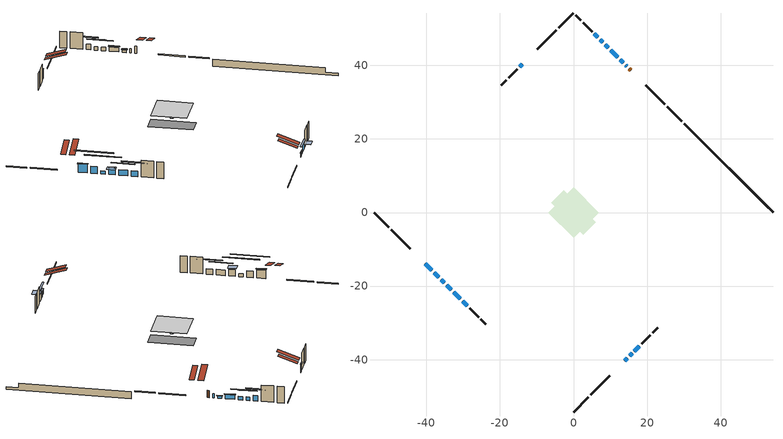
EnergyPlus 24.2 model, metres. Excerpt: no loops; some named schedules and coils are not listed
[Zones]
conditioned space
 floor outside (Floor1 construction): -0.61,0 0,0.61 0.61,0 0,-0.61 z1.19
 floor adiabatic (AdiabaticFloorConstruction): -6.93,0 0,6.93 6.93,0 0,-6.93 z3.63
 floor foundation (Slab1 construction): -6.03,2.69 -2.69,6.03 6.03,-2.69 2.69,-6.03 z-0.88
 wall outside (RimJoist1 construction): 0,-54.24 3.98,-50.26 / -54.24,0 -50.26,-3.98 / 0,54.24 -3.98,50.26 / 29.44,24.8 25.46,28.77 z1.19:1.49
 wall outside (RimJoist2 construction): 4.63,-49.6 9.85,-44.39 / -49.6,-4.63 -44.39,-9.85 / -4.63,49.6 -9.85,44.39 / 24.81,29.43 19.59,34.64 z1.19:1.49
 wall outside (AdiabaticWallConstruction 1): 15.51,38.73 15.1,39.14 z1.19:3.22
 wall outside (AdiabaticWallConstruction): 14.44,39.79 14.14,40.09 z1.19:2.41; 13.49,40.75 12.66,41.58 z1.19:1.88; 12.01,42.23 10.14,44.1 z1.19:2.51; -13.93,40.3 -14.6,39.64 z1.19:3.6; 13.93,-40.3 14.6,-39.64 / 15.25,-38.98 15.92,-38.32 z1.19:2.33; -40.3,-13.93 -38.54,-15.69 z1.19:3.68; -37.89,-16.35 -36.63,-17.61 / 16.57,-37.66 17.83,-36.41 / -34.47,-19.76 -33.21,-21.02 z1.19:3.17; -35.97,-18.26 -35.13,-19.11 z1.19:2.08; 9.48,44.75 8.58,45.65 / 7.93,46.31 7.26,46.97 z1.19:2.23; 6.61,47.63 5.71,48.53 / -32.56,-21.68 -30.8,-23.44 / -30.14,-24.1 -28.88,-25.35 z1.19:2.82
 wall outside (Wall1 construction): 18.49,-35.75 20.91,-33.33 / -28.23,-26.01 -25.81,-28.43 / -15.25,38.98 -17.67,36.57 / 5.05,49.19 2.63,51.6 z1.19:6.07
 wall outside (Wall2 construction): 21.56,-32.67 22.88,-31.36 / -25.15,-29.09 -23.83,-30.4 / -18.33,35.91 -19.64,34.59 / 1.97,52.26 0.66,53.58 z1.19:6.07
 wall foundation (FoundationWall1 construction): 30.1,24.14,-0.88 30.1,24.14,1.19 51.82,2.41,1.19 51.82,2.41,-0.15 54.24,0,-0.15 54.24,0,-0.88
 window (WindowConstruction 13): 14.44,39.79 14.14,40.09 z1.19:2.41
 window (WindowConstruction 8): 13.49,40.75 12.66,41.57 z1.19:1.88
 window (WindowConstruction 9): 12,42.23 10.14,44.1 z1.19:2.51
 window (WindowConstruction 10): -13.93,40.3 -14.6,39.64 z1.19:3.6
 window (WindowConstruction 11): 13.93,-40.3 14.6,-39.64 z1.19:2.33
 window (WindowConstruction 12): -40.3,-13.93 -38.54,-15.69 z1.19:3.68
 window (WindowConstruction 14): -37.89,-16.35 -36.63,-17.61 z1.19:3.17
 window (WindowConstruction 15): -35.97,-18.26 -35.13,-19.11 z1.19:2.08
 window (WindowConstruction): 9.48,44.75 8.58,45.65 z1.19:2.23
 window (WindowConstruction 1): 7.93,46.31 7.26,46.97 z1.19:2.23
 window (WindowConstruction 2): 6.61,47.63 5.71,48.53 z1.19:2.81
 window (WindowConstruction 3): 15.25,-38.98 15.92,-38.32 z1.19:2.33
 window (WindowConstruction 4): 16.57,-37.66 17.83,-36.41 z1.19:3.17
 window (WindowConstruction 5): -34.47,-19.77 -33.21,-21.02 z1.19:3.17
 window (WindowConstruction 6): -32.56,-21.68 -30.8,-23.44 z1.19:2.81
 window (WindowConstruction 7): -30.14,-24.1 -28.88,-25.35 z1.19:2.81
 door (Door): 15.51,38.73 15.1,39.14 z1.19:3.22
 ceiling adiabatic (AdiabaticFloorConstruction): 0,-6.93 6.93,0 0,6.93 -6.93,0 z3.63
 roof outside (Roof1 construction): 11.5,-42.73,6.07 7.71,-38.93,7.86 6.71,-39.93,7.86 10.5,-43.73,6.07; -42.73,-11.5,6.07 -38.93,-7.71,7.86 -39.93,-6.71,7.86 -43.73,-10.5,6.07; -11.5,42.73,6.07 -7.71,38.93,7.86 -6.71,39.93,7.86 -10.5,43.73,6.07; 17.94,36.3,6.07 14.14,32.5,7.86 15.14,31.5,7.86 18.94,35.3,6.07
 roof outside (Roof2 construction): 13.27,-40.96,6.07 9.05,-36.74,8.06 7.94,-37.85,8.06 12.16,-42.07,6.07; -40.96,-13.27,6.07 -36.74,-9.05,8.06 -37.85,-7.94,8.06 -42.07,-12.16,6.07; -13.27,40.96,6.07 -9.05,36.74,8.06 -7.94,37.85,8.06 -12.16,42.07,6.07; 16.17,38.07,6.07 11.94,33.85,8.06 13.05,32.73,8.06 17.28,36.96,6.07
shading: 12.52,41.72 13.63,40.61 13.92,40.9 12.81,42.01 z2.08; 10,44.24 12.15,42.09 12.44,42.38 10.29,44.53 z2.71; -14.74,39.5 -13.79,40.45 -14.08,40.74 -15.03,39.79 z3.81; 14.74,-39.5 13.79,-40.45 14.08,-40.74 15.03,-39.79 z2.53; -38.4,-15.84 -40.45,-13.79 -40.74,-14.08 -38.69,-16.13 z3.88; -33.47,-20.77 -41.05,-13.19 -41.34,-13.48 -33.76,-21.06 z7.64; -31.97,-22.27 -39.13,-15.1 -39.43,-15.39 -32.26,-22.56 z6.55; 7.15,47.09 10.92,43.32 11.21,43.61 7.44,47.38 z4.26; 5.83,48.41 9.36,44.87 9.65,45.17 6.12,48.7 z4.26; 4.27,49.97 8.04,46.2 8.33,46.49 4.56,50.26 z4.84; 17.35,-36.88 13.82,-40.42 14.11,-40.71 17.64,-37.17 z4.36; 18.04,-36.19 16.36,-37.87 17.87,-39.38 19.55,-37.7 z3.47; -33,-21.23 -34.68,-19.55 -35.97,-20.85 -34.3,-22.53 z3.47; -29.36,-24.88 -33.99,-20.24 -34.28,-20.53 -29.65,-25.17 z4.84; -27.02,-27.22 -32.01,-22.23 -32.3,-22.52 -27.31,-27.51 z5.45
[Building]
Building 1: Terrain=Suburbs
[Site:Location]
Muskoka_ON: Latitude {deg}=44.97; Longitude {deg}=-79.3; Time Zone {hr}=-5; Elevation {m}=282; Keep Site Location Information=Yes
[Site:GroundTemperature:Shallow]
1.23063, -0.843289, -1.00938, -0.0251953, 3.92574, 7.85827, 11.2676, 13.4273, 13.6107, 11.8542, 8.53183, 4.71994
[Site:WaterMainsTemperature]
Calculation Method=Schedule; Temperature Schedule=mains temperature schedule
[Material] Roughness=Rough; Thermal Absorptance=0.9
Name | Thickness {m} | Conductivity {W/m-K} | Density {kg/m3} | Specific Heat {J/kg-K} | Solar Absorptance | Visible Absorptance
asphalt or fiberglass shingles | 0.00635 | 0.162714 | 1121.4 | 1465.45 | 0.4 | 0.4
concrete 4.0 in. | 0.1016 | 1.803125 | 2242.8 | 837.4 | 0.7 | 0.7
concrete 8.0 in. | 0.2032 | 1.803125 | 2242.8 | 837.4 | 0.7 | 0.7
door material | 0.04445 | 0.327969 | 512.64 | 1214.23 | 0.7 | 0.7
exterior vertical ins | 0.0889778 | 0.029427 | 32.04 | 1214.23 | 0.7 | 0.7
floor covering | 0.0127 | 0.0433444 | 54.468 | 1339.84 | 0.6 | 0.6
floor rigid ins; roof rigid ins | 0.103632 | 0.029427 | 32.04 | 1214.23 | 0.7 | 0.7
floor rigid ins 1; wall rigid ins 1 | 0.512978 | 0.029427 | 32.04 | 1214.23 | 0.7 | 0.7
floor stud and cavity | 0.1397 | 0.565901 | 92.3553 | 1139.71 | 0.7 | 0.7
floor stud and cavity 1 | 0.1397 | 1.75129 | 37.0049 | 1207.88 | 0.7 | 0.7
furniture material conditioned space 1 | 0.1524 | 0.115458 | 640.8 | 1214.23 | 0.6 | 0.6
gypsum board | 0.0127 | 0.160291 | 801 | 837.4 | 0.6 | 0.6
gypsum board 1 | 0.0127 | 0.160291 | 801 | 837.4 | 0.7 | 0.7
osb sheathing 0.5 in. | 0.0127 | 0.115458 | 512.64 | 1214.23 | 0.7 | 0.7
osb sheathing 0.75 in. | 0.01905 | 0.115458 | 512.64 | 1214.23 | 0.7 | 0.7
osb sheathing 2.0 in. | 0.0508 | 0.115458 | 512.64 | 1214.23 | 0.7 | 0.7
rim joist rigid ins; wall rigid ins | 0.051816 | 0.029427 | 32.04 | 1214.23 | 0.7 | 0.7
rim joist stud and cavity | 0.0508 | 0.0384882 | 125.044 | 1163.47 | 0.6 | 0.6
rim joist stud and cavity 1 | 0.0508 | 0.028296 | 125.044 | 1163.47 | 0.6 | 0.6
roof stud and cavity | 0.2032 | 0.321642 | 78.34581 | 1123.46 | 0.7 | 0.7
roof stud and cavity 1 | 0.2032 | 0.319859 | 78.34581 | 1123.46 | 0.7 | 0.7
wall stud and cavity | 0.1397 | 0.199848 | 139.0536 | 1170.24 | 0.7 | 0.7
wall stud and cavity 1 | 0.1397 | 0.221002 | 139.0536 | 1170.24 | 0.7 | 0.7
wall stud and cavity 2 | 0.0889 | 0.380278 | 52.3479 | 1209.89 | 0.7 | 0.7
wall stud and cavity 3 | 0.0889 | 0.391764 | 83.0341 | 1211.67 | 0.7 | 0.7
wood siding | 0.0254 | 0.102417 | 544.68 | 1172.36 | 0.4 | 0.4
wood siding 1; wood siding 2; wood siding 3 | 0.0254 | 0.102417 | 544.68 | 1172.36 | 0.7 | 0.7
[WindowMaterial:SimpleGlazingSystem]
Name | U-Factor {W/m2-K} | Solar Heat Gain Coefficient
WindowMaterial | 2.38022 | 0.52
WindowMaterial 1 | 2.40236 | 0.49
WindowMaterial 10 | 2.288234 | 0.64
WindowMaterial 11 | 2.989467 | 0.6
WindowMaterial 2 | 2.353531 | 0.56
WindowMaterial 3 | 2.39384 | 0.5
WindowMaterial 4 | 2.56589 | 0.55
WindowMaterial 5 | 2.32003 | 0.6
WindowMaterial 6 | 2.33763 | 0.58
WindowMaterial 7 | 2.41258 | 0.47
WindowMaterial 8 | 2.36602 | 0.54
WindowMaterial 9 | 2.350692 | 0.56
[Construction]
AdiabaticFloorConstruction: floor stud and cavity 1, floor rigid ins 1, osb sheathing 0.75 in., floor covering
AdiabaticWallConstruction: wood siding 2, wall rigid ins 1, wall stud and cavity 2, gypsum board
AdiabaticWallConstruction 1: wood siding 3, wall rigid ins 1, wall stud and cavity 2, gypsum board
Door: door material
Floor1 construction: floor stud and cavity, floor rigid ins, osb sheathing 0.75 in., floor covering
FoundationWall1 construction: concrete 8.0 in., gypsum board 1
furniture construction conditioned space 1: furniture material conditioned space 1
PartitionWallConstruction: gypsum board, wall stud and cavity 3, gypsum board
RimJoist1 construction: wood siding 1, rim joist rigid ins, osb sheathing 2.0 in., rim joist stud and cavity
RimJoist2 construction: wood siding 1, rim joist rigid ins, osb sheathing 2.0 in., rim joist stud and cavity 1
Roof1 construction: asphalt or fiberglass shingles, roof rigid ins, osb sheathing 0.75 in., roof stud and cavity, gypsum board
Roof2 construction: asphalt or fiberglass shingles, roof rigid ins, osb sheathing 0.75 in., roof stud and cavity 1, gypsum board
Slab1 construction: concrete 4.0 in.
Wall1 construction: wood siding, wall rigid ins, osb sheathing 0.5 in., wall stud and cavity, gypsum board
Wall2 construction: wood siding, wall rigid ins, osb sheathing 0.5 in., wall stud and cavity 1, gypsum board
WindowConstruction: WindowMaterial
WindowConstruction 1: WindowMaterial 1
WindowConstruction 10: WindowMaterial 9
WindowConstruction 11; WindowConstruction 15; WindowConstruction 3: WindowMaterial 3
WindowConstruction 12: WindowMaterial 10
WindowConstruction 13: WindowMaterial 11
WindowConstruction 14; WindowConstruction 4; WindowConstruction 5: WindowMaterial 4
WindowConstruction 2: WindowMaterial 2
WindowConstruction 6: WindowMaterial 5
WindowConstruction 7: WindowMaterial 6
WindowConstruction 8: WindowMaterial 7
WindowConstruction 9: WindowMaterial 8
[Zone]
conditioned space: Multiplier=1; Volume {m3}=418.9; Part of Total Floor Area=Yes
[Space]
conditioned space 1: Zone=conditioned space; Volume {m3}=418.9
[SurfaceProperty:ExposedFoundationPerimeter]
Slab1: Exposed Perimeter Calculation Method=TotalExposedPerimeter; Total Exposed Perimeter {m}=34.137
[InternalMass] Zone or ZoneList=conditioned space; Space or SpaceList=conditioned space 1
Name | Construction | Surface Area {m2}
furniture mass conditioned space 1 | furniture construction conditioned space 1 | 62.0323
partition wall mass | PartitionWallConstruction | 155.081
[Lights]
interior lighting: Zone or ZoneList or Space or SpaceList=conditioned space 1; Schedule=interior lighting schedule; Design Level Calculation Method=LightingLevel; Lighting Level {W}=343.2; Return Air Fraction=0; Fraction Radiant=0.6; Fraction Visible=0.2; Fraction Replaceable=1
[People]
occupants: Zone or ZoneList or Space or SpaceList=conditioned space 1; Number of People Schedule=occupants schedule; Number of People Calculation Method=People; Number of People=3; Fraction Radiant=0.314171; Sensible Heat Fraction=0.56303; Activity Level Schedule=occupants activity schedule; Carbon Dioxide Generation Rate {m3/s-W}=0; Enable ASHRAE 55 Comfort Warnings=No; Mean Radiant Temperature Calculation Type=EnclosureAveraged
[ElectricEquipment] Zone or ZoneList or Space or SpaceList=conditioned space 1; Design Level Calculation Method=EquipmentLevel
Name | Schedule | Design Level {W} | Fraction Latent | Fraction Radiant | Fraction Lost
clothes dryer | clothes dryer schedule | 140.772 | 0.015 | 0.081 | 0.85
clothes washer | clothes washer schedule | 32.1985 | 0.03 | 0.162 | 0.7
cooking range | cooking range schedule | 215.147 | 0.08 | 0.432 | 0.2
dishwasher | dishwasher schedule | 66.8632 | 0.3 | 0.18 | 0.4
fridge | fridge schedule | 72.9452 | 0 | 0.6 | 0
mech vent house fan | mech vent house fan schedule | 0 | 0 | 0 | 1
mech vent house fan cfis | mech vent house fan cfis schedule | 0 | 0 | 0 | 0
misc plug loads | misc plug loads schedule | 494.7 | 0.045 | 0.513 | 0.1
whole house fan | Always On Discrete | 0 | 0 | 0 | 1
[OtherEquipment] Zone or ZoneList or Space or SpaceList=conditioned space 1; Design Level Calculation Method=EquipmentLevel
Name | Fuel Type | Schedule | Design Level {W} | Fraction Latent | Fraction Radiant | Fraction Lost
clothes dryer 1 | Electricity | clothes dryer schedule | 0 | 0.015 | 0.081 | 0.85
cooking range 1 | Electricity | cooking range schedule | 0 | 0.08 | 0.432 | 0.2
general water use latent | None | general water use schedule | 62.594 | 1 | 0 | 0
general water use sensible | None | general water use schedule | -61.6891 | 0 | 0.6 | 0
mech vent house fan latent load | None | Always On Discrete | 0 | 1 | 0 | 0
mech vent house fan sensible load | None | Always On Discrete | 0 | 0 | 0 | 0
water heater energy adjustment1 | Electricity | Always On Discrete | 0.01 | 0 | 0 | 1
[ZoneInfiltration:DesignFlowRate] Zone or ZoneList or Space or SpaceList=conditioned space 1; Schedule=Always On Discrete; Design Flow Rate Calculation Method=Flow/Zone; Design Flow Rate {m3/s}=0
infil flow; natural vent flow; whole house fan flow
[ZoneControl:Thermostat]
conditioned space Thermostat: Zone or ZoneList=conditioned space; Control Type Schedule=conditioned space Thermostat Schedule; Control 1=conditioned space temperature setpoint; Temperature Difference Between Cutout And Setpoint {deltaC}=0
[ThermostatSetpoint:DualSetpoint]
conditioned space temperature setpoint: Heating Setpoint Temperature Schedule=heating setpoint; Cooling Setpoint Temperature Schedule=cooling setpoint
[AirLoopHVAC:UnitarySystem]
unit heater unitary system: Control Type=Load; Controlling Zone or Thermostat Location=conditioned space; Dehumidification Control Type=None; Availability Schedule=Always On Discrete; Supply Fan=unit heater supply fan; Fan Placement=BlowThrough; Supply Air Fan Operating Mode Schedule=unit heater auto fan schedule; Heating Coil=unit heater htg coil; DX Heating Coil Sizing Ratio=1; Use DOAS DX Cooling Coil=No; Minimum Supply Air Temperature {C}=2; Latent Load Control=SensibleOnlyLoadControl; Cooling Supply Air Flow Rate Method=None; Heating Supply Air Flow Rate Method=SupplyAirFlowRate; Heating Supply Air Flow Rate {m3/s}=0.00141584; No Load Supply Air Flow Rate Method=SupplyAirFlowRate; No Load Supply Air Flow Rate {m3/s}=0; No Load Supply Air Flow Rate Control Set To Low Speed=Yes; Maximum Supply Air Temperature {C}=48.8889; Maximum Outdoor Dry-Bulb Temperature for Supplemental Heater Operation {C}=21; Ancillary On-Cycle Electric Power {W}=0; Ancillary Off-Cycle Electric Power {W}=0
[Zone equipment]
conditioned space: electric baseboard, unit heater unitary system
[Foundation:Kiva]
Foundation Kiva 1: Initial Indoor Air Temperature {C}=18; Wall Height Above Grade {m}=1.19; Wall Depth Below Slab {m}=0.2032; Custom Block Material Name 1=exterior vertical ins; Custom Block Depth 1 {m}=2.06999; Custom Block X Position 1 {m}=0.2159; Custom Block Z Position 1 {m}=0
[Foundation:Kiva:Settings]
Soil Conductivity {W/m-K}=0.849921; Soil Density {kg/m3}=1842.3; Soil Specific Heat {J/kg-K}=418.7; Ground Solar Absorptivity=0.9; Ground Thermal Absorptivity=0.9; Ground Surface Roughness {m}=0.03; Far-Field Width {m}=40; Deep-Ground Boundary Condition=ZeroFlux; Deep-Ground Depth {m}=40; Minimum Cell Dimension {m}=0.2; Maximum Cell Growth Coefficient=3; Simulation Timestep=Timestep
[Exterior:Lights]
exterior lighting: Schedule=exterior lighting schedule; Design Level {W}=75.6
[EnergyManagementSystem:Sensor] Output:Variable or Output:Meter Index Key=conditioned space
Name | Output:Variable or Output:Meter
conditioned_space_clg_unmet_s | Zone Cooling Setpoint Not Met Time
conditioned_space_htg_unmet_s | Zone Heating Setpoint Not Met Time
fridge_tin_s; tin_s; tin_s_1 | Zone Mean Air Temperature
tout_s | Zone Outdoor Air Drybulb Temperature
win_s | Zone Air Humidity Ratio
[Schedule:Week:Daily]
interior lighting schedule Week Rule - Jan1-Jan27: interior lighting schedule day, interior lighting schedule day, interior lighting schedule day, interior lighting schedule day, interior lighting schedule day, interior lighting schedule day, interior lighting schedule day, interior lighting schedule default day, interior lighting schedule default day, interior lighting schedule default day, interior lighting schedule default day, interior lighting schedule default day
interior lighting schedule Week Rule - Jan28-Feb3: interior lighting schedule day, interior lighting schedule day, interior lighting schedule day, interior lighting schedule day, interior lighting schedule day 1, interior lighting schedule day 1, interior lighting schedule day 1, interior lighting schedule default day, interior lighting schedule default day, interior lighting schedule default day, interior lighting schedule default day, interior lighting schedule default day
interior lighting schedule Week Rule - Feb4-Feb24: interior lighting schedule day 1, interior lighting schedule day 1, interior lighting schedule day 1, interior lighting schedule day 1, interior lighting schedule day 1, interior lighting schedule day 1, interior lighting schedule day 1, interior lighting schedule default day, interior lighting schedule default day, interior lighting schedule default day, interior lighting schedule default day, interior lighting schedule default day
interior lighting schedule Week Rule - Feb25-Mar3: interior lighting schedule day 1, interior lighting schedule day 1, interior lighting schedule day 1, interior lighting schedule day 1, interior lighting schedule day 2, interior lighting schedule day 2, interior lighting schedule day 2, interior lighting schedule default day, interior lighting schedule default day, interior lighting schedule default day, interior lighting schedule default day, interior lighting schedule default day
interior lighting schedule Week Rule - Mar4-Mar31: interior lighting schedule day 2, interior lighting schedule day 2, interior lighting schedule day 2, interior lighting schedule day 2, interior lighting schedule day 2, interior lighting schedule day 2, interior lighting schedule day 2, interior lighting schedule default day, interior lighting schedule default day, interior lighting schedule default day, interior lighting schedule default day, interior lighting schedule default day
interior lighting schedule Week Rule - Apr1-Apr28: interior lighting schedule day 3, interior lighting schedule day 3, interior lighting schedule day 3, interior lighting schedule day 3, interior lighting schedule day 3, interior lighting schedule day 3, interior lighting schedule day 3, interior lighting schedule default day, interior lighting schedule default day, interior lighting schedule default day, interior lighting schedule default day, interior lighting schedule default day
interior lighting schedule Week Rule - Apr29-May5: interior lighting schedule day 3, interior lighting schedule day 3, interior lighting schedule day 4, interior lighting schedule day 4, interior lighting schedule day 4, interior lighting schedule day 4, interior lighting schedule day 4, interior lighting schedule default day, interior lighting schedule default day, interior lighting schedule default day, interior lighting schedule default day, interior lighting schedule default day
interior lighting schedule Week Rule - May6-May26: interior lighting schedule day 4, interior lighting schedule day 4, interior lighting schedule day 4, interior lighting schedule day 4, interior lighting schedule day 4, interior lighting schedule day 4, interior lighting schedule day 4, interior lighting schedule default day, interior lighting schedule default day, interior lighting schedule default day, interior lighting schedule default day, interior lighting schedule default day
interior lighting schedule Week Rule - May27-Jun2: interior lighting schedule day 4, interior lighting schedule day 4, interior lighting schedule day 4, interior lighting schedule day 4, interior lighting schedule day 4, interior lighting schedule day 5, interior lighting schedule day 5, interior lighting schedule default day, interior lighting schedule default day, interior lighting schedule default day, interior lighting schedule default day, interior lighting schedule default day
interior lighting schedule Week Rule - Jun3-Jun30: interior lighting schedule day 5, interior lighting schedule day 5, interior lighting schedule day 5, interior lighting schedule day 5, interior lighting schedule day 5, interior lighting schedule day 5, interior lighting schedule day 5, interior lighting schedule default day, interior lighting schedule default day, interior lighting schedule default day, interior lighting schedule default day, interior lighting schedule default day
interior lighting schedule Week Rule - Jul1-Jul28: interior lighting schedule day 6, interior lighting schedule day 6, interior lighting schedule day 6, interior lighting schedule day 6, interior lighting schedule day 6, interior lighting schedule day 6, interior lighting schedule day 6, interior lighting schedule default day, interior lighting schedule default day, interior lighting schedule default day, interior lighting schedule default day, interior lighting schedule default day
interior lighting schedule Week Rule - Jul29-Aug4: interior lighting schedule day 6, interior lighting schedule day 6, interior lighting schedule day 6, interior lighting schedule day 7, interior lighting schedule day 7, interior lighting schedule day 7, interior lighting schedule day 7, interior lighting schedule default day, interior lighting schedule default day, interior lighting schedule default day, interior lighting schedule default day, interior lighting schedule default day
interior lighting schedule Week Rule - Aug5-Aug25: interior lighting schedule day 7, interior lighting schedule day 7, interior lighting schedule day 7, interior lighting schedule day 7, interior lighting schedule day 7, interior lighting schedule day 7, interior lighting schedule day 7, interior lighting schedule default day, interior lighting schedule default day, interior lighting schedule default day, interior lighting schedule default day, interior lighting schedule default day
interior lighting schedule Week Rule - Aug26-Sep1: interior lighting schedule day 7, interior lighting schedule day 7, interior lighting schedule day 7, interior lighting schedule day 7, interior lighting schedule day 7, interior lighting schedule day 7, interior lighting schedule day 8, interior lighting schedule default day, interior lighting schedule default day, interior lighting schedule default day, interior lighting schedule default day, interior lighting schedule default day
interior lighting schedule Week Rule - Sep2-Sep29: interior lighting schedule day 8, interior lighting schedule day 8, interior lighting schedule day 8, interior lighting schedule day 8, interior lighting schedule day 8, interior lighting schedule day 8, interior lighting schedule day 8, interior lighting schedule default day, interior lighting schedule default day, interior lighting schedule default day, interior lighting schedule default day, interior lighting schedule default day
interior lighting schedule Week Rule - Sep30-Oct6: interior lighting schedule day 8, interior lighting schedule day 9, interior lighting schedule day 9, interior lighting schedule day 9, interior lighting schedule day 9, interior lighting schedule day 9, interior lighting schedule day 9, interior lighting schedule default day, interior lighting schedule default day, interior lighting schedule default day, interior lighting schedule default day, interior lighting schedule default day
interior lighting schedule Week Rule - Oct7-Oct27: interior lighting schedule day 9, interior lighting schedule day 9, interior lighting schedule day 9, interior lighting schedule day 9, interior lighting schedule day 9, interior lighting schedule day 9, interior lighting schedule day 9, interior lighting schedule default day, interior lighting schedule default day, interior lighting schedule default day, interior lighting schedule default day, interior lighting schedule default day
interior lighting schedule Week Rule - Oct28-Nov3: interior lighting schedule day 9, interior lighting schedule day 9, interior lighting schedule day 9, interior lighting schedule day 9, interior lighting schedule day 10, interior lighting schedule day 10, interior lighting schedule day 10, interior lighting schedule default day, interior lighting schedule default day, interior lighting schedule default day, interior lighting schedule default day, interior lighting schedule default day
interior lighting schedule Week Rule - Nov4-Nov24: interior lighting schedule day 10, interior lighting schedule day 10, interior lighting schedule day 10, interior lighting schedule day 10, interior lighting schedule day 10, interior lighting schedule day 10, interior lighting schedule day 10, interior lighting schedule default day, interior lighting schedule default day, interior lighting schedule default day, interior lighting schedule default day, interior lighting schedule default day
interior lighting schedule Week Rule - Nov25-Dec1: interior lighting schedule day 10, interior lighting schedule day 10, interior lighting schedule day 10, interior lighting schedule day 10, interior lighting schedule day 10, interior lighting schedule day 10, interior lighting schedule day 11, interior lighting schedule default day, interior lighting schedule default day, interior lighting schedule default day, interior lighting schedule default day, interior lighting schedule default day
interior lighting schedule Week Rule - Dec2-Dec31: interior lighting schedule day 11, interior lighting schedule day 11, interior lighting schedule day 11, interior lighting schedule day 11, interior lighting schedule day 11, interior lighting schedule day 11, interior lighting schedule day 11, interior lighting schedule default day, interior lighting schedule default day, interior lighting schedule default day, interior lighting schedule default day, interior lighting schedule default day
occupants schedule Week Rule - Jan1-Dec31: occupants schedule day, occupants schedule day, occupants schedule day, occupants schedule day, occupants schedule day, occupants schedule day, occupants schedule day, occupants schedule default day, occupants schedule default day, occupants schedule default day, occupants schedule default day, occupants schedule default day
clothes dryer schedule Week Rule - Jan1-Dec31: clothes dryer schedule day, clothes dryer schedule day, clothes dryer schedule day, clothes dryer schedule day, clothes dryer schedule day, clothes dryer schedule day, clothes dryer schedule day, clothes dryer schedule default day, clothes dryer schedule default day, clothes dryer schedule default day, clothes dryer schedule default day, clothes dryer schedule default day
clothes washer schedule Week Rule - Jan1-Dec31: clothes washer schedule day, clothes washer schedule day, clothes washer schedule day, clothes washer schedule day, clothes washer schedule day, clothes washer schedule day, clothes washer schedule day, clothes washer schedule default day, clothes washer schedule default day, clothes washer schedule default day, clothes washer schedule default day, clothes washer schedule default day
cooking range schedule Week Rule - Jan1-Dec31: cooking range schedule day, cooking range schedule day, cooking range schedule day, cooking range schedule day, cooking range schedule day, cooking range schedule day, cooking range schedule day, cooking range schedule default day, cooking range schedule default day, cooking range schedule default day, cooking range schedule default day, cooking range schedule default day
dishwasher schedule Week Rule - Jan1-Dec31: dishwasher schedule day, dishwasher schedule day, dishwasher schedule day, dishwasher schedule day, dishwasher schedule day, dishwasher schedule day, dishwasher schedule day, dishwasher schedule default day, dishwasher schedule default day, dishwasher schedule default day, dishwasher schedule default day, dishwasher schedule default day
misc plug loads schedule Week Rule - Jan1-Dec31: misc plug loads schedule day, misc plug loads schedule day, misc plug loads schedule day, misc plug loads schedule day, misc plug loads schedule day, misc plug loads schedule day, misc plug loads schedule day, misc plug loads schedule default day, misc plug loads schedule default day, misc plug loads schedule default day, misc plug loads schedule default day, misc plug loads schedule default day
general water use schedule Week Rule - Jan1-Dec31: general water use schedule day, general water use schedule day, general water use schedule day, general water use schedule day, general water use schedule day, general water use schedule day, general water use schedule day, general water use schedule default day, general water use schedule default day, general water use schedule default day, general water use schedule default day, general water use schedule default day
exterior lighting schedule Week Rule - Jan1-Jan27: exterior lighting schedule day, exterior lighting schedule day, exterior lighting schedule day, exterior lighting schedule day, exterior lighting schedule day, exterior lighting schedule day, exterior lighting schedule day, exterior lighting schedule default day, exterior lighting schedule default day, exterior lighting schedule default day, exterior lighting schedule default day, exterior lighting schedule default day
exterior lighting schedule Week Rule - Jan28-Feb3: exterior lighting schedule day, exterior lighting schedule day, exterior lighting schedule day, exterior lighting schedule day, exterior lighting schedule day 1, exterior lighting schedule day 1, exterior lighting schedule day 1, exterior lighting schedule default day, exterior lighting schedule default day, exterior lighting schedule default day, exterior lighting schedule default day, exterior lighting schedule default day
exterior lighting schedule Week Rule - Feb4-Feb24: exterior lighting schedule day 1, exterior lighting schedule day 1, exterior lighting schedule day 1, exterior lighting schedule day 1, exterior lighting schedule day 1, exterior lighting schedule day 1, exterior lighting schedule day 1, exterior lighting schedule default day, exterior lighting schedule default day, exterior lighting schedule default day, exterior lighting schedule default day, exterior lighting schedule default day
exterior lighting schedule Week Rule - Feb25-Mar3: exterior lighting schedule day 1, exterior lighting schedule day 1, exterior lighting schedule day 1, exterior lighting schedule day 1, exterior lighting schedule day 2, exterior lighting schedule day 2, exterior lighting schedule day 2, exterior lighting schedule default day, exterior lighting schedule default day, exterior lighting schedule default day, exterior lighting schedule default day, exterior lighting schedule default day
exterior lighting schedule Week Rule - Mar4-Mar31: exterior lighting schedule day 2, exterior lighting schedule day 2, exterior lighting schedule day 2, exterior lighting schedule day 2, exterior lighting schedule day 2, exterior lighting schedule day 2, exterior lighting schedule day 2, exterior lighting schedule default day, exterior lighting schedule default day, exterior lighting schedule default day, exterior lighting schedule default day, exterior lighting schedule default day
exterior lighting schedule Week Rule - Apr1-Apr28: exterior lighting schedule day 3, exterior lighting schedule day 3, exterior lighting schedule day 3, exterior lighting schedule day 3, exterior lighting schedule day 3, exterior lighting schedule day 3, exterior lighting schedule day 3, exterior lighting schedule default day, exterior lighting schedule default day, exterior lighting schedule default day, exterior lighting schedule default day, exterior lighting schedule default day
exterior lighting schedule Week Rule - Apr29-May5: exterior lighting schedule day 3, exterior lighting schedule day 3, exterior lighting schedule day 4, exterior lighting schedule day 4, exterior lighting schedule day 4, exterior lighting schedule day 4, exterior lighting schedule day 4, exterior lighting schedule default day, exterior lighting schedule default day, exterior lighting schedule default day, exterior lighting schedule default day, exterior lighting schedule default day
exterior lighting schedule Week Rule - May6-May26: exterior lighting schedule day 4, exterior lighting schedule day 4, exterior lighting schedule day 4, exterior lighting schedule day 4, exterior lighting schedule day 4, exterior lighting schedule day 4, exterior lighting schedule day 4, exterior lighting schedule default day, exterior lighting schedule default day, exterior lighting schedule default day, exterior lighting schedule default day, exterior lighting schedule default day
exterior lighting schedule Week Rule - May27-Jun2: exterior lighting schedule day 4, exterior lighting schedule day 4, exterior lighting schedule day 4, exterior lighting schedule day 4, exterior lighting schedule day 4, exterior lighting schedule day 5, exterior lighting schedule day 5, exterior lighting schedule default day, exterior lighting schedule default day, exterior lighting schedule default day, exterior lighting schedule default day, exterior lighting schedule default day
exterior lighting schedule Week Rule - Jun3-Jun30: exterior lighting schedule day 5, exterior lighting schedule day 5, exterior lighting schedule day 5, exterior lighting schedule day 5, exterior lighting schedule day 5, exterior lighting schedule day 5, exterior lighting schedule day 5, exterior lighting schedule default day, exterior lighting schedule default day, exterior lighting schedule default day, exterior lighting schedule default day, exterior lighting schedule default day
exterior lighting schedule Week Rule - Jul1-Jul28: exterior lighting schedule day 6, exterior lighting schedule day 6, exterior lighting schedule day 6, exterior lighting schedule day 6, exterior lighting schedule day 6, exterior lighting schedule day 6, exterior lighting schedule day 6, exterior lighting schedule default day, exterior lighting schedule default day, exterior lighting schedule default day, exterior lighting schedule default day, exterior lighting schedule default day
exterior lighting schedule Week Rule - Jul29-Aug4: exterior lighting schedule day 6, exterior lighting schedule day 6, exterior lighting schedule day 6, exterior lighting schedule day 7, exterior lighting schedule day 7, exterior lighting schedule day 7, exterior lighting schedule day 7, exterior lighting schedule default day, exterior lighting schedule default day, exterior lighting schedule default day, exterior lighting schedule default day, exterior lighting schedule default day
exterior lighting schedule Week Rule - Aug5-Aug25: exterior lighting schedule day 7, exterior lighting schedule day 7, exterior lighting schedule day 7, exterior lighting schedule day 7, exterior lighting schedule day 7, exterior lighting schedule day 7, exterior lighting schedule day 7, exterior lighting schedule default day, exterior lighting schedule default day, exterior lighting schedule default day, exterior lighting schedule default day, exterior lighting schedule default day
[Schedule:Year]
interior lighting schedule: interior lighting schedule Week Rule - Jan1-Jan27, 1, 1, 1, 27, interior lighting schedule Week Rule - Jan28-Feb3, 1, 28, 2, 3, interior lighting schedule Week Rule - Feb4-Feb24, 2, 4, 2, 24, interior lighting schedule Week Rule - Feb25-Mar3, 2, 25, 3, 3, interior lighting schedule Week Rule - Mar4-Mar31, 3, 4, 3, 31, interior lighting schedule Week Rule - Apr1-Apr28, 4, 1, 4, 28, interior lighting schedule Week Rule - Apr29-May5, 4, 29, 5, 5, interior lighting schedule Week Rule - May6-May26, 5, 6, 5, 26, interior lighting schedule Week Rule - May27-Jun2, 5, 27, 6, 2, interior lighting schedule Week Rule - Jun3-Jun30, 6, 3, 6, 30, interior lighting schedule Week Rule - Jul1-Jul28, 7, 1, 7, 28, interior lighting schedule Week Rule - Jul29-Aug4, 7, 29, 8, 4, interior lighting schedule Week Rule - Aug5-Aug25, 8, 5, 8, 25, interior lighting schedule Week Rule - Aug26-Sep1, 8, 26, 9, 1, interior lighting schedule Week Rule - Sep2-Sep29, 9, 2, 9, 29, interior lighting schedule Week Rule - Sep30-Oct6, 9, 30, 10, 6, interior lighting schedule Week Rule - Oct7-Oct27, 10, 7, 10, 27, interior lighting schedule Week Rule - Oct28-Nov3, 10, 28, 11, 3, interior lighting schedule Week Rule - Nov4-Nov24, 11, 4, 11, 24, interior lighting schedule Week Rule - Nov25-Dec1, 11, 25, 12, 1, interior lighting schedule Week Rule - Dec2-Dec31, 12, 2, 12, 31
occupants schedule: occupants schedule Week Rule - Jan1-Dec31, 1, 1, 12, 31
clothes dryer schedule: clothes dryer schedule Week Rule - Jan1-Dec31, 1, 1, 12, 31
clothes washer schedule: clothes washer schedule Week Rule - Jan1-Dec31, 1, 1, 12, 31
cooking range schedule: cooking range schedule Week Rule - Jan1-Dec31, 1, 1, 12, 31
dishwasher schedule: dishwasher schedule Week Rule - Jan1-Dec31, 1, 1, 12, 31
misc plug loads schedule: misc plug loads schedule Week Rule - Jan1-Dec31, 1, 1, 12, 31
general water use schedule: general water use schedule Week Rule - Jan1-Dec31, 1, 1, 12, 31
exterior lighting schedule: exterior lighting schedule Week Rule - Jan1-Jan27, 1, 1, 1, 27, exterior lighting schedule Week Rule - Jan28-Feb3, 1, 28, 2, 3, exterior lighting schedule Week Rule - Feb4-Feb24, 2, 4, 2, 24, exterior lighting schedule Week Rule - Feb25-Mar3, 2, 25, 3, 3, exterior lighting schedule Week Rule - Mar4-Mar31, 3, 4, 3, 31, exterior lighting schedule Week Rule - Apr1-Apr28, 4, 1, 4, 28, exterior lighting schedule Week Rule - Apr29-May5, 4, 29, 5, 5, exterior lighting schedule Week Rule - May6-May26, 5, 6, 5, 26, exterior lighting schedule Week Rule - May27-Jun2, 5, 27, 6, 2, exterior lighting schedule Week Rule - Jun3-Jun30, 6, 3, 6, 30, exterior lighting schedule Week Rule - Jul1-Jul28, 7, 1, 7, 28, exterior lighting schedule Week Rule - Jul29-Aug4, 7, 29, 8, 4, exterior lighting schedule Week Rule - Aug5-Aug25, 8, 5, 8, 25, exterior lighting schedule Week Rule - Aug26-Sep1, 8, 26, 9, 1, exterior lighting schedule Week Rule - Sep2-Sep29, 9, 2, 9, 29, exterior lighting schedule Week Rule - Sep30-Oct6, 9, 30, 10, 6, exterior lighting schedule Week Rule - Oct7-Oct27, 10, 7, 10, 27, exterior lighting schedule Week Rule - Oct28-Nov3, 10, 28, 11, 3, exterior lighting schedule Week Rule - Nov4-Nov24, 11, 4, 11, 24, exterior lighting schedule Week Rule - Nov25-Dec1, 11, 25, 12, 1, exterior lighting schedule Week Rule - Dec2-Dec31, 12, 2, 12, 31
[Schedule:Constant]
Name | Hourly Value
occupants activity schedule | 117.228
fridge schedule; unit heater auto fan schedule | 0
mech vent house fan schedule; mech vent house fan cfis schedule; Always On Discrete | 1
[Schedule:Compact]
conditioned space Thermostat Schedule: Through: 12/31, For: AllDays, Until: 24:00, 4
mains temperature schedule: Through: 01/01, For: AllDays, Until: 24:00, 6.015, Through: 01/02, For: AllDays, Until: 24:00, 5.94667, Through: 01/03, For: AllDays, Until: 24:00, 5.87889, Through: 01/04, For: AllDays, Until: 24:00, 5.81278, Through: 01/05, For: AllDays, Until: 24:00, 5.74722, Through: 01/06, For: AllDays, Until: 24:00, 5.68333, Through: 01/07, For: AllDays, Until: 24:00, 5.62, Through: 01/08, For: AllDays, Until: 24:00, 5.55833, Through: 01/09, For: AllDays, Until: 24:00, 5.49722, Through: 01/10, For: AllDays, Until: 24:00, 5.43778, Through: 01/11, For: AllDays, Until: 24:00, 5.37944, Through: 01/12, For: AllDays, Until: 24:00, 5.32222, Through: 01/13, For: AllDays, Until: 24:00, 5.26611, Through: 01/14, For: AllDays, Until: 24:00, 5.21111, Through: 01/15, For: AllDays, Until: 24:00, 5.15778, Through: 01/16, For: AllDays, Until: 24:00, 5.10556, Through: 01/17, For: AllDays, Until: 24:00, 5.055, Through: 01/18, For: AllDays, Until: 24:00, 5.005, Through: 01/19, For: AllDays, Until: 24:00, 4.95667, Through: 01/20, For: AllDays, Until: 24:00, 4.91, Through: 01/21, For: AllDays, Until: 24:00, 4.86444, Through: 01/22, For: AllDays, Until: 24:00, 4.82, Through: 01/23, For: AllDays, Until: 24:00, 4.77722, Through: 01/24, For: AllDays, Until: 24:00, 4.73611, Through: 01/25, For: AllDays, Until: 24:00, 4.69556, Through: 01/26, For: AllDays, Until: 24:00, 4.65722, Through: 01/27, For: AllDays, Until: 24:00, 4.62, Through: 01/28, For: AllDays, Until: 24:00, 4.58389, Through: 01/29, For: AllDays, Until: 24:00, 4.55, Through: 01/30, For: AllDays, Until: 24:00, 4.51667, Through: 01/31, For: AllDays, Until: 24:00, 4.48556, Through: 02/01, For: AllDays, Until: 24:00, 4.45556, Through: 02/02, For: AllDays, Until: 24:00, 4.42722, Through: 02/03, For: AllDays, Until: 24:00, 4.4, Through: 02/04, For: AllDays, Until: 24:00, 4.375, Through: 02/05, For: AllDays, Until: 24:00, 4.35056, Through: 02/06, For: AllDays, Until: 24:00, 4.32833, Through: 02/07, For: AllDays, Until: 24:00, 4.30722, Through: 02/08, For: AllDays, Until: 24:00, 4.28833, Through: 02/09, For: AllDays, Until: 24:00, 4.27, Through: 02/10, For: AllDays, Until: 24:00, 4.25389, Through: 02/11, For: AllDays, Until: 24:00, 4.23944, Through: 02/12, For: AllDays, Until: 24:00, 4.22611, Through: 02/13, For: AllDays, Until: 24:00, 4.21444, Through: 02/14, For: AllDays, Until: 24:00, 4.20444, Through: 02/15, For: AllDays, Until: 24:00, 4.19556, Through: 02/16, For: AllDays, Until: 24:00, 4.18889, Through: 02/17, For: AllDays, Until: 24:00, 4.18333, Through: 02/18, For: AllDays, Until: 24:00, 4.17944, Through: 02/19, For: AllDays, Until: 24:00, 4.17722, Through: 02/20, For: AllDays, Until: 24:00, 4.17667, Through: 02/21, For: AllDays, Until: 24:00, 4.17722, Through: 02/22, For: AllDays, Until: 24:00, 4.18, Through: 02/23, For: AllDays, Until: 24:00, 4.18389, Through: 02/24, For: AllDays, Until: 24:00, 4.18944, Through: 02/25, For: AllDays, Until: 24:00, 4.19667, Through: 02/26, For: AllDays, Until: 24:00, 4.205, Through: 02/27, For: AllDays, Until: 24:00, 4.21556, Through: 02/28, For: AllDays, Until: 24:00, 4.22722, Through: 03/01, For: AllDays, Until: 24:00, 4.24056, Through: 03/02, For: AllDays, Until: 24:00, 4.25556, Through: 03/03, For: AllDays, Until: 24:00, 4.27167, Through: 03/04, For: AllDays, Until: 24:00, 4.29, Through: 03/05, For: AllDays, Until: 24:00, 4.30944, Through: 03/06, For: AllDays, Until: 24:00, 4.33056, Through: 03/07, For: AllDays, Until: 24:00, 4.35278, Through: 03/08, For: AllDays, Until: 24:00, 4.37722, Through: 03/09, For: AllDays, Until: 24:00, 4.40278, Through: 03/10, For: AllDays, Until: 24:00, 4.43, Through: 03/11, For: AllDays, Until: 24:00, 4.45833, Through: 03/12, For: AllDays, Until: 24:00, 4.48833, Through: 03/13, For: AllDays, Until: 24:00, 4.52, Through: 03/14, For: AllDays, Until: 24:00, 4.55278, Through: 03/15, For: AllDays, Until: 24:00, 4.58722, Through: 03/16, For: AllDays, Until: 24:00, 4.62333, Through: 03/17, For: AllDays, Until: 24:00, 4.66056, Through: 03/18, For: AllDays, Until: 24:00, 4.69944, Through: 03/19, For: AllDays, Until: 24:00, 4.73944, Through: 03/20, For: AllDays, Until: 24:00, 4.78111, Through: 03/21, For: AllDays, Until: 24:00, 4.82444, Through: 03/22, For: AllDays, Until: 24:00, 4.86833, Through: 03/23, For: AllDays, Until: 24:00, 4.91444, Through: 03/24, For: AllDays, Until: 24:00, 4.96111, Through: 03/25, For: AllDays, Until: 24:00, 5.01, Through: 03/26, For: AllDays, Until: 24:00, 5.05944, Through: 03/27, For: AllDays, Until: 24:00, 5.11056, Through: 03/28, For: AllDays, Until: 24:00, 5.16278, Through: 03/29, For: AllDays, Until: 24:00, 5.21667, Through: 03/30, For: AllDays, Until: 24:00, 5.27111, Through: 03/31, For: AllDays, Until: 24:00, 5.32722, Through: 04/01, For: AllDays, Until: 24:00, 5.38444, Through: 04/02, For: AllDays, Until: 24:00, 5.44333, Through: 04/03, For: AllDays, Until: 24:00, 5.50278, Through: 04/04, For: AllDays, Until: 24:00, 5.56389, Through: 04/05, For: AllDays, Until: 24:00, 5.62611, Through: 04/06, For: AllDays, Until: 24:00, 5.68889, Through: 04/07, For: AllDays, Until: 24:00, 5.75333, Through: 04/08, For: AllDays, Until: 24:00, 5.81889, Through: 04/09, For: AllDays, Until: 24:00, 5.88556, Through: 04/10, For: AllDays, Until: 24:00, 5.95278, Through: 04/11, For: AllDays, Until: 24:00, 6.02167, Through: 04/12, For: AllDays, Until: 24:00, 6.09111, Through: 04/13, For: AllDays, Until: 24:00, 6.16167, Through: 04/14, For: AllDays, Until: 24:00, 6.23333, Through: 04/15, For: AllDays, Until: 24:00, 6.30611, Through: 04/16, For: AllDays, Until: 24:00, 6.37944, Through: 04/17, For: AllDays, Until: 24:00, 6.45389, Through: 04/18, For: AllDays, Until: 24:00, 6.52944, Through: 04/19, For: AllDays, Until: 24:00, 6.60556, Through: 04/20, For: AllDays, Until: 24:00, 6.68222, Through: 04/21, For: AllDays, Until: 24:00, 6.76, Through: 04/22, For: AllDays, Until: 24:00, 6.83889, Through: 04/23, For: AllDays, Until: 24:00, 6.91833, Through: 04/24, For: AllDays, Until: 24:00, 6.99833, Through: 04/25, For: AllDays, Until: 24:00, 7.07944, Through: 04/26, For: AllDays, Until: 24:00, 7.16111, Through: 04/27, For: AllDays, Until: 24:00, 7.24333, Through: 04/28, For: AllDays, Until: 24:00, 7.32667, Through: 04/29, For: AllDays, Until: 24:00, 7.41, Through: 04/30, For: AllDays, Until: 24:00, 7.49444, Through: 05/01, For: AllDays, Until: 24:00, 7.57889, Through: 05/02, For: AllDays, Until: 24:00, 7.66444, Through: 05/03, For: AllDays, Until: 24:00, 7.75056, Through: 05/04, For: AllDays, Until: 24:00, 7.83667, Through: 05/05, For: AllDays, Until: 24:00, 7.92389, Through: 05/06, For: AllDays, Until: 24:00, 8.01111, Through: 05/07, For: AllDays, Until: 24:00, 8.09889, Through: 05/08, For: AllDays, Until: 24:00, 8.18722, Through: 05/09, For: AllDays, Until: 24:00, 8.27556, Through: 05/10, For: AllDays, Until: 24:00, 8.36444, Through: 05/11, For: AllDays, Until: 24:00, 8.45389, Through: 05/12, For: AllDays, Until: 24:00, 8.54333, Through: 05/13, For: AllDays, Until: 24:00, 8.63333, Through: 05/14, For: AllDays, Until: 24:00, 8.72333, Through: 05/15, For: AllDays, Until: 24:00, 8.81333, Through: 05/16, For: AllDays, Until: 24:00, 8.90389, Through: 05/17, For: AllDays, Until: 24:00, 8.99444, Through: 05/18, For: AllDays, Until: 24:00, 9.08556, Through: 05/19, For: AllDays, Until: 24:00, 9.17611, Through: 05/20, For: AllDays, Until: 24:00, 9.26722, Through: 05/21, For: AllDays, Until: 24:00, 9.35833, Through: 05/22, For: AllDays, Until: 24:00, 9.44944, Through: 05/23, For: AllDays, Until: 24:00, 9.54056, Through: 05/24, For: AllDays, Until: 24:00, 9.63167, Through: 05/25, For: AllDays, Until: 24:00, 9.72278, Through: 05/26, For: AllDays, Until: 24:00, 9.81389, Through: 05/27, For: AllDays, Until: 24:00, 9.90444, Through: 05/28, For: AllDays, Until: 24:00, 9.995, Through: 05/29, For: AllDays, Until: 24:00, 10.0861, Through: 05/30, For: AllDays, Until: 24:00, 10.1761, Through: 05/31, For: AllDays, Until: 24:00, 10.2667, Through: 06/01, For: AllDays, Until: 24:00, 10.3561, Through: 06/02, For: AllDays, Until: 24:00, 10.4461, Through: 06/03, For: AllDays, Until: 24:00, 10.5356, Through: 06/04, For: AllDays, Until: 24:00, 10.6244, Through: 06/05, For: AllDays, Until: 24:00, 10.7133, Through: 06/06, For: AllDays, Until: 24:00, 10.8017, Through: 06/07, For: AllDays, Until: 24:00, 10.8894, Through: 06/08, For: AllDays, Until: 24:00, 10.9772, Through: 06/09, For: AllDays, Until: 24:00, 11.0644, Through: 06/10, For: AllDays, Until: 24:00, 11.1511, Through: 06/11, For: AllDays, Until: 24:00, 11.2372, Through: 06/12, For: AllDays, Until: 24:00, 11.3228, Through: 06/13, For: AllDays, Until: 24:00, 11.4078, Through: 06/14, For: AllDays, Until: 24:00, 11.4922, Through: 06/15, For: AllDays, Until: 24:00, 11.5761, Through: 06/16, For: AllDays, Until: 24:00, 11.6594, Through: 06/17, For: AllDays, Until: 24:00, 11.7422, Through: 06/18, For: AllDays, Until: 24:00, 11.8239, Through: 06/19, For: AllDays, Until: 24:00, 11.905, Through: 06/20, For: AllDays, Until: 24:00, 11.9856, Through: 06/21, For: AllDays, Until: 24:00, 12.0656, Through: 06/22, For: AllDays, Until: 24:00, 12.1444, Through: 06/23, For: AllDays, Until: 24:00, 12.2228, Through: 06/24, For: AllDays, Until: 24:00, 12.3, Through: 06/25, For: AllDays, Until: 24:00, 12.3767, Through: 06/26, For: AllDays, Until: 24:00, 12.4528, Through: 06/27, For: AllDays, Until: 24:00, 12.5272, Through: 06/28, For: AllDays, Until: 24:00, 12.6011, Through: 06/29, For: AllDays, Until: 24:00, 12.6744, Through: 06/30, For: AllDays, Until: 24:00, 12.7461, Through: 07/01, For: AllDays, Until: 24:00, 12.8172, Through: 07/02, For: AllDays, Until: 24:00, 12.8872, Through: 07/03, For: AllDays, Until: 24:00, 12.9567, Through: 07/04, For: AllDays, Until: 24:00, 13.0244, Through: 07/05, For: AllDays, Until: 24:00, 13.0917, Through: 07/06, For: AllDays, Until: 24:00, 13.1578, Through: 07/07, For: AllDays, Until: 24:00, 13.2222, Through: 07/08, For: AllDays, Until: 24:00, 13.2861, Through: 07/09, For: AllDays, Until: 24:00, 13.3489, Through: 07/10, For: AllDays, Until: 24:00, 13.41, Through: 07/11, For: AllDays, Until: 24:00, 13.4706, Through: 07/12, For: AllDays, Until: 24:00, 13.5294, Through: 07/13, For: AllDays, Until: 24:00, 13.5872, Through: 07/14, For: AllDays, Until: 24:00, 13.6439, Through: 07/15, For: AllDays, Until: 24:00, 13.6994, Through: 07/16, For: AllDays, Until: 24:00, 13.7539, Through: 07/17, For: AllDays, Until: 24:00, 13.8067, Through: 07/18, For: AllDays, Until: 24:00, 13.8583, Through: 07/19, For: AllDays, Until: 24:00, 13.9083, Through: 07/20, For: AllDays, Until: 24:00, 13.9578, Through: 07/21, For: AllDays, Until: 24:00, 14.005, Through: 07/22, For: AllDays, Until: 24:00, 14.0517, Through: 07/23, For: AllDays, Until: 24:00, 14.0967, Through: 07/24, For: AllDays, Until: 24:00, 14.14, Through: 07/25, For: AllDays, Until: 24:00, 14.1822, Through: 07/26, For: AllDays, Until: 24:00, 14.2233, Through: 07/27, For: AllDays, Until: 24:00, 14.2628, Through: 07/28, For: AllDays, Until: 24:00, 14.3006, Through: 07/29, For: AllDays, Until: 24:00, 14.3372, Through: 07/30, For: AllDays, Until: 24:00, 14.3722, Through: 07/31, For: AllDays, Until: 24:00, 14.4061, Through: 08/01, For: AllDays, Until: 24:00, 14.4383, Through: 08/02, For: AllDays, Until: 24:00, 14.4689, Through: 08/03, For: AllDays, Until: 24:00, 14.4983, Through: 08/04, For: AllDays, Until: 24:00, 14.5261, Through: 08/05, For: AllDays, Until: 24:00, 14.5522, Through: 08/06, For: AllDays, Until: 24:00, 14.5772, Through: 08/07, For: AllDays, Until: 24:00, 14.6006, Through: 08/08, For: AllDays, Until: 24:00, 14.6222, Through: 08/09, For: AllDays, Until: 24:00, 14.6422, Through: 08/10, For: AllDays, Until: 24:00, 14.6611, Through: 08/11, For: AllDays, Until: 24:00, 14.6783, Through: 08/12, For: AllDays, Until: 24:00, 14.6939, Through: 08/13, For: AllDays, Until: 24:00, 14.7078, Through: 08/14, For: AllDays, Until: 24:00, 14.7206, Through: 08/15, For: AllDays, Until: 24:00, 14.7317, Through: 08/16, For: AllDays, Until: 24:00, 14.7406, Through: 08/17, For: AllDays, Until: 24:00, 14.7489, Through: 08/18, For: AllDays, Until: 24:00, 14.755, Through: 08/19, For: AllDays, Until: 24:00, 14.7594, Through: 08/20, For: AllDays, Until: 24:00, 14.7628, Through: 08/21, For: AllDays, Until: 24:00, 14.7644, Through: 08/22, For: AllDays, Until: 24:00, 14.7644, Through: 08/23, For: AllDays, Until: 24:00, 14.7628, Through: 08/24, For: AllDays, Until: 24:00, 14.7594, Through: 08/25, For: AllDays, Until: 24:00, 14.755, Through: 08/26, For: AllDays, Until: 24:00, 14.7489, Through: 08/27, For: AllDays, Until: 24:00, 14.7411, Through: 08/28, For: AllDays, Until: 24:00, 14.7317, Through: 08/29, For: AllDays, Until: 24:00, 14.7206, Through: 08/30, For: AllDays, Until: 24:00, 14.7083, Through: 08/31, For: AllDays, Until: 24:00, 14.6939, Through: 09/01, For: AllDays, Until: 24:00, 14.6783, Through: 09/02, For: AllDays, Until: 24:00, 14.6617, Through: 09/03, For: AllDays, Until: 24:00, 14.6428, Through: 09/04, For: AllDays, Until: 24:00, 14.6228, Through: 09/05, For: AllDays, Until: 24:00, 14.6006, Through: 09/06, For: AllDays, Until: 24:00, 14.5778, Through: 09/07, For: AllDays, Until: 24:00, 14.5528, Through: 09/08, For: AllDays, Until: 24:00, 14.5267, Through: 09/09, For: AllDays, Until: 24:00, 14.4989, Through: 09/10, For: AllDays, Until: 24:00, 14.4694, Through: 09/11, For: AllDays, Until: 24:00, 14.4389, Through: 09/12, For: AllDays, Until: 24:00, 14.4067, Through: 09/13, For: AllDays, Until: 24:00, 14.3728, Through: 09/14, For: AllDays, Until: 24:00, 14.3378, Through: 09/15, For: AllDays, Until: 24:00, 14.3011, Through: 09/16, For: AllDays, Until: 24:00, 14.2633, Through: 09/17, For: AllDays, Until: 24:00, 14.2239, Through: 09/18, For: AllDays, Until: 24:00, 14.1833, Through: 09/19, For: AllDays, Until: 24:00, 14.1411, Through: 09/20, For: AllDays, Until: 24:00, 14.0972, Through: 09/21, For: AllDays, Until: 24:00, 14.0522, Through: 09/22, For: AllDays, Until: 24:00, 14.0061, Through: 09/23, For: AllDays, Until: 24:00, 13.9583, Through: 09/24, For: AllDays, Until: 24:00, 13.9094, Through: 09/25, For: AllDays, Until: 24:00, 13.8589, Through: 09/26, For: AllDays, Until: 24:00, 13.8072, Through: 09/27, For: AllDays, Until: 24:00, 13.7544, Through: 09/28, For: AllDays, Until: 24:00, 13.7006, Through: 09/29, For: AllDays, Until: 24:00, 13.645, Through: 09/30, For: AllDays, Until: 24:00, 13.5883, Through: 10/01, For: AllDays, Until: 24:00, 13.5306, Through: 10/02, For: AllDays, Until: 24:00, 13.4717, Through: 10/03, For: AllDays, Until: 24:00, 13.4111, Through: 10/04, For: AllDays, Until: 24:00, 13.35, Through: 10/05, For: AllDays, Until: 24:00, 13.2872, Through: 10/06, For: AllDays, Until: 24:00, 13.2233, Through: 10/07, For: AllDays, Until: 24:00, 13.1589, Through: 10/08, For: AllDays, Until: 24:00, 13.0928, Through: 10/09, For: AllDays, Until: 24:00, 13.0256, Through: 10/10, For: AllDays, Until: 24:00, 12.9578, Through: 10/11, For: AllDays, Until: 24:00, 12.8889, Through: 10/12, For: AllDays, Until: 24:00, 12.8189, Through: 10/13, For: AllDays, Until: 24:00, 12.7478, Through: 10/14, For: AllDays, Until: 24:00, 12.6756, Through: 10/15, For: AllDays, Until: 24:00, 12.6028, Through: 10/16, For: AllDays, Until: 24:00, 12.5289, Through: 10/17, For: AllDays, Until: 24:00, 12.4539, Through: 10/18, For: AllDays, Until: 24:00, 12.3783, Through: 10/19, For: AllDays, Until: 24:00, 12.3017, Through: 10/20, For: AllDays, Until: 24:00, 12.2244, Through: 10/21, For: AllDays, Until: 24:00, 12.1461, Through: 10/22, For: AllDays, Until: 24:00, 12.0672, Through: 10/23, For: AllDays, Until: 24:00, 11.9872, Through: 10/24, For: AllDays, Until: 24:00, 11.9067, Through: 10/25, For: AllDays, Until: 24:00, 11.8256, Through: 10/26, For: AllDays, Until: 24:00, 11.7433, Through: 10/27, For: AllDays, Until: 24:00, 11.6611, Through: 10/28, For: AllDays, Until: 24:00, 11.5778, Through: 10/29, For: AllDays, Until: 24:00, 11.4939, Through: 10/30, For: AllDays, Until: 24:00, 11.4094, Through: 10/31, For: AllDays, Until: 24:00, 11.3244, Through: 11/01, For: AllDays, Until: 24:00, 11.2383, Through: 11/02, For: AllDays, Until: 24:00, 11.1522, Through: 11/03, For: AllDays, Until: 24:00, 11.0656, Through: 11/04, For: AllDays, Until: 24:00, 10.9789, Through: 11/05, For: AllDays, Until: 24:00, 10.8911, Through: 11/06, For: AllDays, Until: 24:00, 10.8033, Through: 11/07, For: AllDays, Until: 24:00, 10.715, Through: 11/08, For: AllDays, Until: 24:00, 10.6261, Through: 11/09, For: AllDays, Until: 24:00, 10.5372, Through: 11/10, For: AllDays, Until: 24:00, 10.4478, Through: 11/11, For: AllDays, Until: 24:00, 10.3578, Through: 11/12, For: AllDays, Until: 24:00, 10.2678, Through: 11/13, For: AllDays, Until: 24:00, 10.1778, Through: 11/14, For: AllDays, Until: 24:00, 10.0872, Through: 11/15, For: AllDays, Until: 24:00, 9.99667, Through: 11/16, For: AllDays, Until: 24:00, 9.90611, Through: 11/17, For: AllDays, Until: 24:00, 9.81556, Through: 11/18, For: AllDays, Until: 24:00, 9.72444, Through: 11/19, For: AllDays, Until: 24:00, 9.63333, Through: 11/20, For: AllDays, Until: 24:00, 9.54222, Through: 11/21, For: AllDays, Until: 24:00, 9.45111, Through: 11/22, For: AllDays, Until: 24:00, 9.36, Through: 11/23, For: AllDays, Until: 24:00, 9.26889, Through: 11/24, For: AllDays, Until: 24:00, 9.17778, Through: 11/25, For: AllDays, Until: 24:00, 9.08722, Through: 11/26, For: AllDays, Until: 24:00, 8.99611, Through: 11/27, For: AllDays, Until: 24:00, 8.90556, Through: 11/28, For: AllDays, Until: 24:00, 8.815, Through: 11/29, For: AllDays, Until: 24:00, 8.725, Through: 11/30, For: AllDays, Until: 24:00, 8.63444, Through: 12/01, For: AllDays, Until: 24:00, 8.545, Through: 12/02, For: AllDays, Until: 24:00, 8.45556, Through: 12/03, For: AllDays, Until: 24:00, 8.36611, Through: 12/04, For: AllDays, Until: 24:00, 8.27722, Through: 12/05, For: AllDays, Until: 24:00, 8.18833, Through: 12/06, For: AllDays, Until: 24:00, 8.10056, Through: 12/07, For: AllDays, Until: 24:00, 8.01278, Through: 12/08, For: AllDays, Until: 24:00, 7.925, Through: 12/09, For: AllDays, Until: 24:00, 7.83833, Through: 12/10, For: AllDays, Until: 24:00, 7.75167, Through: 12/11, For: AllDays, Until: 24:00, 7.66611, Through: 12/12, For: AllDays, Until: 24:00, 7.58056, Through: 12/13, For: AllDays, Until: 24:00, 7.49556, Through: 12/14, For: AllDays, Until: 24:00, 7.41167, Through: 12/15, For: AllDays, Until: 24:00, 7.32778, Through: 12/16, For: AllDays, Until: 24:00, 7.245, Through: 12/17, For: AllDays, Until: 24:00, 7.16278, Through: 12/18, For: AllDays, Until: 24:00, 7.08111, Through: 12/19, For: AllDays, Until: 24:00, 7, Through: 12/20, For: AllDays, Until: 24:00, 6.92, Through: 12/21, For: AllDays, Until: 24:00, 6.84056, Through: 12/22, For: AllDays, Until: 24:00, 6.76167, Through: 12/23, For: AllDays, Until: 24:00, 6.68389, Through: 12/24, For: AllDays, Until: 24:00, 6.60667, Through: 12/25, For: AllDays, Until: 24:00, 6.53056, Through: 12/26, For: AllDays, Until: 24:00, 6.455, Through: 12/27, For: AllDays, Until: 24:00, 6.38056, Through: 12/28, For: AllDays, Until: 24:00, 6.30722, Through: 12/29, For: AllDays, Until: 24:00, 6.23444, Through: 12/30, For: AllDays, Until: 24:00, 6.16278, Through: 12/31, For: AllDays, Until: 24:00, 6.09222
